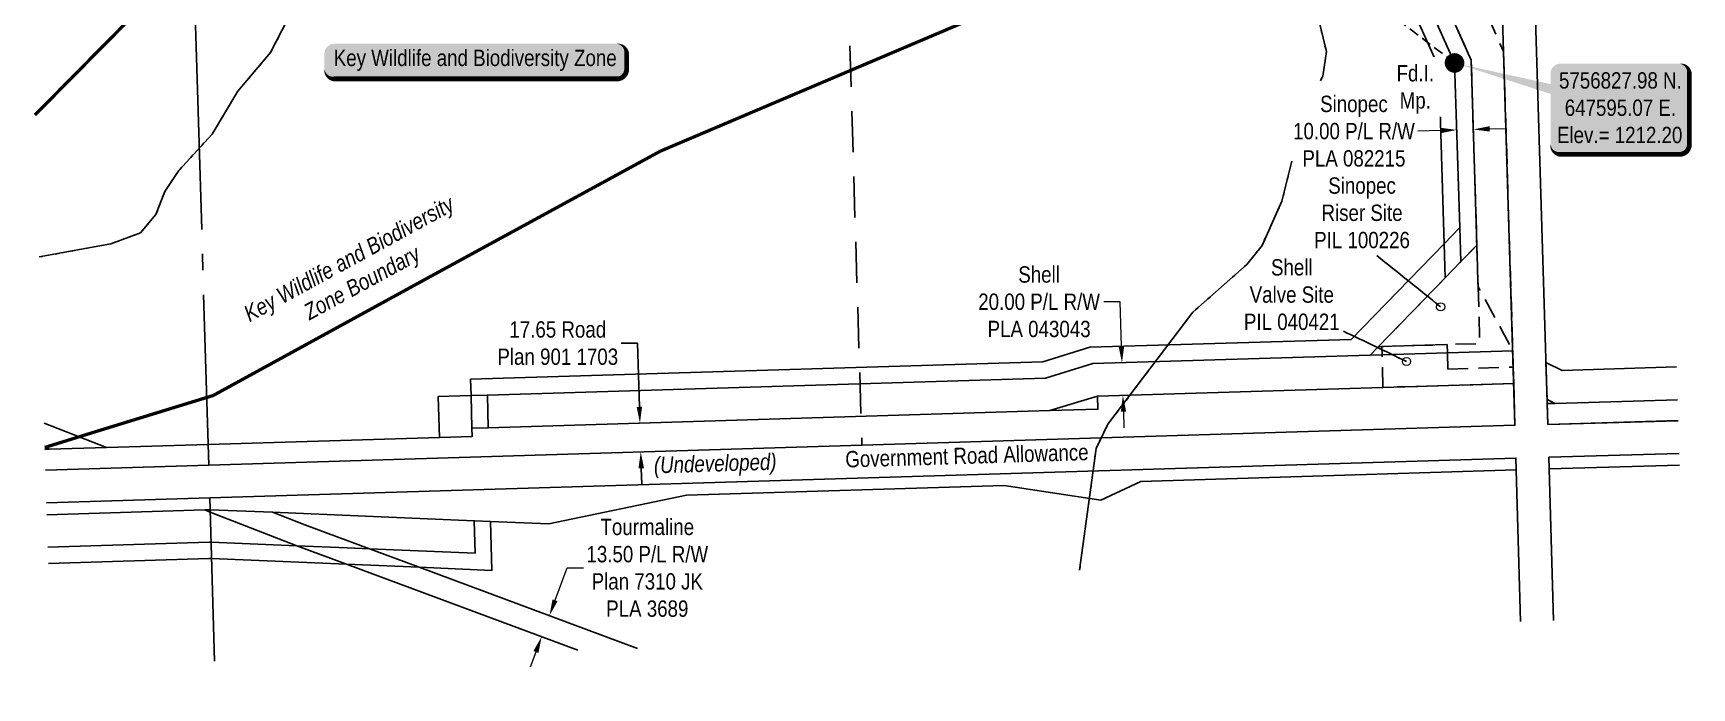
# Model space of a CAD drawing. Extents: x 646708 to 649214, y 5756446 to 5758611.
# Drawn here: x 646725 to 647740, y 5756446 to 5756846 of the extents above; entities that cross this region are included whole.
import ezdxf
from ezdxf.enums import TextEntityAlignment as Align

# ---------------------------------------------------------------- set-up
doc = ezdxf.new("R2010")
doc.units = 0
doc.header["$LTSCALE"] = 5
for name, pattern in [('DASHDOT2', [12.7, 6.35, -3.175, 0, -3.175]), ('foc-ACCESSROAD', [3.75, 2.5, -1.25]), ('foc-LSD', [8, 5, -3]), ('foc-QUARTERLINE', [33, 25, -3, 2, -3]), ('foc-TIELINE', [1.875, 1.25, -0.625]), ('foc-WHEELTRACKS', [2, 0.4, -1.6])]:
    doc.linetypes.add(name, pattern=pattern)
for name, color, linetype in [('AS-WILDLIFE', 131, 'DASHDOT2'), ('AS-WILDLIFE-BLOCK', 131, 'Continuous'), ('C-AR', 13, 'foc-ACCESSROAD'), ('C-RW', 13, 'Continuous'), ('C-WS', 13, 'foc-ACCESSROAD'), ('DETAIL-T', 7, 'Continuous'), ('F-RW', 190, 'Continuous'), ('F-WS', 190, 'foc-ACCESSROAD'), ('L-MON', 1, 'Continuous'), ('L-MON-T', 1, 'Continuous'), ('L-ROAD-T', 7, 'Continuous'), ('L-SEC', 7, 'Continuous'), ('L-SECQ', 8, 'foc-QUARTERLINE'), ('L-SECTION-LSD', 7, 'foc-LSD'), ('L-TIE', 7, 'foc-TIELINE'), ('L-TITLEDB', 4, 'Continuous'), ('L-TITLEDB-T', 4, 'Continuous'), ('T-WATER-P3', 160, 'foc-WHEELTRACKS')]:
    doc.layers.add(name, color=color, linetype=linetype)
for name, color, linetype, lineweight in [('C-RW-T', 13, 'Continuous', 9), ('C-WS-T', 13, 'Continuous', 9), ('F-RW-T', 190, 'Continuous', 9), ('F-WS-T', 190, 'Continuous', 9), ('T-TEXT', 48, 'Continuous', 18)]:
    doc.layers.add(name, color=color, linetype=linetype, lineweight=lineweight)
doc.styles.add('240', font='ARIALN.TTF', dxfattribs={"height": 30})
doc.styles.add('80', font='ARIALN.TTF', dxfattribs={"height": 10})
doc.styles.add('80CG', font='ARIALN.TTF', dxfattribs={"height": 10})
doc.styles.add('80L', font='ARIALN.TTF', dxfattribs={"height": 10})
doc.styles.add('80LS', font='ARIALNI.TTF', dxfattribs={"height": 10})
doc.styles.add('foc-LtypeFont', font='ARIALN.TTF', dxfattribs={"height": 7.35})
doc.linetypes.add('foc-TOPO-flowdirection-NOLINE', pattern='A,0,[">",foc-LtypeFont,S=0.3,R=0,X=0,Y=-0.945],-20,[">",foc-LtypeFont,S=0.3,R=0,X=0,Y=-0.945],0', length=20)
doc.dimstyles.new('Compass 5 000', dxfattribs={"dimscale": 5, "dimtxt": 9, "dimasz": 2, "dimexe": 0.2, "dimexo": 0.0625, "dimgap": 0.5, "dimtad": 0, "dimtih": 1, "dimtoh": 1, "dimzin": 0, "dimdsep": 46, "dimtxsty": '80CG', "dimcen": 0.1, "dimse1": 1, "dimse2": 1, "dimclrd": 256, "dimclrt": 256, "dimaunit": 1, "dimadec": 4, "dimazin": 0, "dimtfac": 0.06, "dimtofl": 0, "dimtmove": 0, "dimatfit": 1, "dimfxl": 0.2, "dimtolj": 1, "dimtzin": 0, "dimlwd": -1, "dimarcsym": 0})

# ---------------------------------------------------------------- blocks, each defined once
blk = doc.blocks.new('*U363')
h = blk.add_hatch(color=255)
edge = h.paths.add_edge_path()
edge.add_line((-86.5, -11.5), (86.5, -11.5))
edge.add_arc((86.5, -5.5), 6, 270, 360)
edge.add_line((92.5, -5.5), (92.5, 4))
edge.add_arc((86.5, 4), 6, 0, 90)
edge.add_line((86.5, 10), (-86.5, 10))
edge.add_arc((-86.5, 4), 6, 90, 180)
edge.add_line((-92.5, 4), (-92.5, -5.5))
edge.add_arc((-86.5, -5.5), 6, 180, 270)
at = {"color": 131, "flags": 128}
blk.add_lwpolyline([(-86.5, -11.5, 3, 3, 0), (86.5, -11.5, 3, 3, 0.414214), (92.5, -5.5, 3, 3, 0), (92.5, 4, 3, 0, 0.414214), (86.5, 10, 0, 0, 0), (-86.5, 10, 0, 0, 0.414214), (-92.5, 4, 0, 0, 0), (-92.5, -5.5, 0, 3, 0.414214)], format="xyseb", close=True, dxfattribs=at)
at = {"color": 131, "style": '80'}
blk.add_attdef('ENTER_TEXT_001', (-36, -5), '', height=10, dxfattribs=at)
blk = doc.blocks.new('*D370')
at = {"layer": 'F-RW-T', "transparency": 16777216}
for p, q in [((647044.6, 5756499.2), (647051.9, 5756519)), ((647051.9, 5756519), (647061.9, 5756519)), ((647032.8, 5756467.5), (647029.4, 5756458.2))]:
    blk.add_line(p, q, dxfattribs=at)
for points in [[(647043, 5756499.7), (647046.1, 5756498.6), (647041.1, 5756489.8)], [(647031.3, 5756468.1), (647034.4, 5756467), (647036.3, 5756476.9)]]:
    blk.add_solid(points, dxfattribs=at)
at = {"layer": 'F-RW-T', "transparency": 16777216, "insert": (647101, 5756519), "char_height": 10, "attachment_point": 5, "style": '80CG'}
blk.add_mtext('\\A1;Tourmaline\\P13.50 P/L R/W\\PPlan 7310 JK\\PPLA 3689', dxfattribs=at)
blk = doc.blocks.new('*D371')
at = {"layer": 'L-TITLEDB-T', "transparency": 16777216}
for p, q in [((647095, 5756656.5), (647085, 5756656.5)), ((647096.2, 5756617.6), (647095, 5756656.5)), ((647097.3, 5756580), (647097.6, 5756570))]:
    blk.add_line(p, q, dxfattribs=at)
for points in [[(647097.8, 5756617.6), (647094.5, 5756617.5), (647096.5, 5756607.6)], [(647099, 5756580), (647095.6, 5756579.9), (647097, 5756590)]]:
    blk.add_solid(points, dxfattribs=at)
at = {"layer": 'L-TITLEDB-T', "transparency": 16777216, "insert": (647046.2, 5756656.5), "char_height": 10, "attachment_point": 5, "style": '80CG'}
blk.add_mtext('\\A1;17.65 Road\\PPlan 901 1703', dxfattribs=at)
blk = doc.blocks.new('fdia')
at = {"color": 255, "const_width": 1}
blk.add_lwpolyline([(-0.5, 0, 1), (0.5, 0, 1)], format="xyb", close=True, dxfattribs=at)
blk = doc.blocks.new('Fdiaa')
blk.add_blockref('fdia', (0, 0))
blk = doc.blocks.new('fdib')
at = {"color": 1, "const_width": 1.6}
blk.add_lwpolyline([(-0.4, 0, 1), (0.4, 0, 1)], format="xyb", close=True, dxfattribs=at)
at = {"color": 1}
blk.add_circle((0, 0), 0.8, dxfattribs=at)
blk = doc.blocks.new('Fdibb')
blk.add_blockref('fdib', (0, 0))
blk = doc.blocks.new('fdicc')
for name in ['Fdibb', 'Fdiaa']:
    blk.add_blockref(name, (0, 0))
blk = doc.blocks.new('FDI')
blk.add_blockref('fdicc', (0, 0))
blk = doc.blocks.new('*D398')
at = {"layer": 'F-RW-T', "transparency": 16777216}
for p, q in [((647390.4, 5756681.8), (647380.4, 5756681.8)), ((647391.2, 5756654.6), (647390.4, 5756681.8)), ((647392.4, 5756614.6), (647392.7, 5756604.6))]:
    blk.add_line(p, q, dxfattribs=at)
for points in [[(647392.9, 5756654.6), (647389.5, 5756654.5), (647391.5, 5756644.6)], [(647394.1, 5756614.6), (647390.8, 5756614.5), (647392.1, 5756624.6)]]:
    blk.add_solid(points, dxfattribs=at)
at = {"layer": 'F-RW-T', "transparency": 16777216, "insert": (647340.8, 5756681.8), "char_height": 10, "attachment_point": 5, "style": '80CG'}
blk.add_mtext('\\A1;Shell\\P20.00 P/L R/W\\PPLA 043043', dxfattribs=at)
blk = doc.blocks.new('*D404')
at = {"layer": 'C-RW-T', "transparency": 16777216}
for p, q in [((647586.4, 5756786.6), (647572.6, 5756786.2)), ((647616.6, 5756787.6), (647626.6, 5756787.9))]:
    blk.add_line(p, q, dxfattribs=at)
for points in [[(647616.5, 5756789.3), (647616.6, 5756786), (647606.6, 5756787.3)], [(647586.4, 5756788.3), (647586.5, 5756785), (647596.4, 5756787)]]:
    blk.add_solid(points, dxfattribs=at)
at = {"layer": 'C-RW-T', "transparency": 16777216, "insert": (647533.5, 5756786.2), "char_height": 10, "attachment_point": 5, "style": '80CG'}
blk.add_mtext('\\A1;Sinopec\\P10.00 P/L R/W\\PPLA 082215', dxfattribs=at)
blk = doc.blocks.new('*U511')
h = blk.add_hatch(color=254)
edge = h.paths.add_edge_path()
edge.add_line((-36.5, -28.5), (36.5, -28.5))
edge.add_arc((36.5, -22.5), 6, 270, 360)
edge.add_line((42.5, -22.5), (42.5, 21))
edge.add_arc((36.5, 21), 6, 0, 90)
edge.add_line((36.5, 27), (-36.5, 27))
edge.add_arc((-36.5, 21), 6, 90, 180)
edge.add_line((-42.5, 21), (-42.5, -22.5))
edge.add_arc((-36.5, -22.5), 6, 180, 270)
at = {"color": 1, "flags": 128}
blk.add_lwpolyline([(-101.3, 27.5, 0, 10, 0), (0, 0, 5, 5, 0)], format="xyseb", dxfattribs=at)
blk.add_lwpolyline([(-36.5, -28.5, 3, 3, 0), (36.5, -28.5, 3, 3, 0.414214), (42.5, -22.5, 3, 3, 0), (42.5, 21, 3, 0, 0.414214), (36.5, 27, 0, 0, 0), (-36.5, 27, 0, 0, 0.414214), (-42.5, 21, 0, 0, 0), (-42.5, -22.5, 0, 3, 0.414214)], format="xyseb", close=True, dxfattribs=at)
at = {"color": 1, "style": '80'}
blk.add_attdef('ENTER_TEXT_001', (-36, -5), '', height=10, dxfattribs=at)

msp = doc.modelspace()

# ---------------------------------------------------------------- linework, layer by layer
at = {"layer": 'AS-WILDLIFE', "const_width": 1.999, "flags": 128}
for points in [[(646726.119, 5756796.064), (646794.312, 5756865), (646900.75, 5756937), (646967.625, 5756968.5), (647042.625, 5757003.5), (647117.063, 5757008.5), (647123.813, 5757009), (647163.308, 5757011.04)], [(647719.824, 5757010.548), (647600.75, 5756948.5), (647549.25, 5756933), (647326.938, 5756866.5), (647109, 5756774), (646967.688, 5756697), (646835.313, 5756624.5), (646763.813, 5756602.5), (646732.271, 5756592.714)]]:
    msp.add_lwpolyline(points, dxfattribs=at)
at = {"layer": 'C-AR', "flags": 128}
msp.add_lwpolyline([(647625.141, 5756834.94), (647630.697, 5756651.865), (647609.479, 5756691.267), (647608.716, 5756716.401), (647605.279, 5756829.654), (647556.857, 5756937.874), (647552.062, 5757112.097), (647536.249, 5757178.408), (647526.92, 5757179.935), (647525.65, 5757180.143), (647515.047, 5757181.88), (647492.322, 5757185.6), (647208.783, 5757176.807), (647187.625, 5757196.771), (647493.663, 5757205.659), (647503.61, 5757204.031), (647521.166, 5757201.157), (647521.657, 5757201.076), (647530.596, 5757199.613), (647531.793, 5757199.417), (647532.51, 5757199.299), (647552.627, 5757196.006), (647572.006, 5757114.736), (647577.01, 5756942.542), (647625.141, 5756834.94)], close=True, dxfattribs=at)
at = {"layer": 'C-RW', "flags": 128}
for points in [[(647556.857, 5756937.874), (647605.279, 5756829.654), (647608.716, 5756716.401), (647599.007, 5756706.416), (647589.3, 5756696.433), (647548.397, 5756654.365), (647543.378, 5756649.202), (647373.601, 5756644.028), (647344.719, 5756635.161), (647003.112, 5756624.791), (647003.695, 5756604.787), (647003.695, 5756604.787), (646993.695, 5756604.483), (646993.112, 5756624.487), (646992.821, 5756634.478), (647343.07, 5756645.121), (647371.952, 5756653.987), (647531.811, 5756658.833), (647588.666, 5756717.307), (647598.374, 5756727.292), (647595.074, 5756827.984), (647546.965, 5756935.505)], [(647546.965, 5756935.505), (647595.074, 5756827.984), (647598.374, 5756727.292), (647599.007, 5756706.416), (647589.3, 5756696.433), (647588.666, 5756717.307), (647585.394, 5756825.143), (647536.979, 5756933.346)], [(646734.114, 5756531.776), (646832.783, 5756534.777), (646834.012, 5756534.725), (646886.514, 5756532.504), (646917.34, 5756531.204), (646930.971, 5756530.63), (646995.582, 5756527.936), (646994.972, 5756547.81), (646995.427, 5756547.791), (647004.994, 5756547.389), (647005.912, 5756517.493), (646961.384, 5756519.35), (646916.921, 5756521.205), (646834.306, 5756524.699), (646832.724, 5756524.766), (646734.417, 5756521.777)]]:
    msp.add_lwpolyline(points, dxfattribs=at)
at = {"layer": 'C-WS', "flags": 128}
msp.add_lwpolyline([(647609.479, 5756691.267), (647610.542, 5756656.257), (647590.534, 5756655.648), (647550.527, 5756654.43), (647548.397, 5756654.365), (647589.3, 5756696.433), (647599.007, 5756706.416), (647608.716, 5756716.401), (647609.479, 5756691.267)], close=True, dxfattribs=at)
at = {"layer": 'F-RW'}
msp.add_lwpolyline([(646993.843, 5756599.479), (646973.839, 5756598.871), (646973.097, 5756623.88), (646993.112, 5756624.487), (647003.112, 5756624.791), (647344.719, 5756635.161), (647373.601, 5756644.028), (647543.378, 5756649.202), (647550.679, 5756649.425), (647590.686, 5756650.645), (647630.697, 5756651.865), (647631, 5756641.863), (647631.304, 5756631.861), (647591.295, 5756630.641), (647551.287, 5756629.423), (647376.558, 5756624.104), (647347.421, 5756615.216), (647261.575, 5756612.611), (647003.695, 5756604.787), (646993.695, 5756604.483), (646993.843, 5756599.479)], close=True, dxfattribs=at)
for points in [[(647731.619, 5756621.926), (647656.764, 5756619.641), (647651.722, 5756622.06), (647651.038, 5756644.588), (647661.027, 5756639.795), (647731.012, 5756641.931)], [(646731.82, 5756607.612), (646770.057, 5756592.673), (646735.103, 5756591.611), (646732.271, 5756592.717)], [(646733.516, 5756551.552), (646830.109, 5756554.492), (646833.43, 5756554.593), (646871.638, 5756553.025), (646994.972, 5756547.81), (646995.582, 5756527.936), (646930.971, 5756530.63), (646917.34, 5756531.204), (646886.514, 5756532.504), (646834.012, 5756534.725), (646832.783, 5756534.777), (646734.114, 5756531.776)], [(647058.574, 5756468.655), (646916.921, 5756521.205), (646886.514, 5756532.504), (646833.472, 5756553.178), (646830.109, 5756554.492), (646833.43, 5756554.593), (646871.638, 5756553.025), (646891.469, 5756545.28), (646930.971, 5756530.63), (646961.384, 5756519.35), (647095.085, 5756469.767)]]:
    msp.add_lwpolyline(points, dxfattribs=at)
at = {"layer": 'F-WS'}
msp.add_lwpolyline([(647590.686, 5756650.645), (647590.991, 5756640.644), (647631, 5756641.863), (647631.304, 5756631.861), (647591.295, 5756630.641), (647551.287, 5756629.423), (647550.679, 5756649.425), (647550.527, 5756654.43), (647590.534, 5756655.648), (647590.686, 5756650.645)], close=True, dxfattribs=at)
at = {"layer": 'L-SEC'}
for p, q in [((647632.081, 5756606.249), (647607.674, 5757410.432)), ((647652.187, 5756606.82), (647627.778, 5757411.042)), ((647632.079, 5756606.252), (646832.607, 5756581.912)), ((647632.121, 5756606.254), (647632.081, 5756606.252)), ((647652.184, 5756606.823), (647732.009, 5756609.087)), ((647632.691, 5756586.148), (646833.219, 5756561.808)), ((647632.691, 5756586.148), (647635.459, 5756486.219)), ((647652.794, 5756586.718), (647732.619, 5756588.983)), ((647652.795, 5756586.758), (647652.797, 5756586.719)), ((647652.797, 5756586.705), (647655.564, 5756486.831)), ((646832.608, 5756581.912), (646732.689, 5756578.874)), ((646833.219, 5756561.808), (646733.297, 5756558.77))]:
    msp.add_line(p, q, dxfattribs=at)
at = {"layer": 'L-SECQ'}
for p, q in [((646809.511, 5757345.845), (646832.611, 5756581.909)), ((646833.219, 5756561.808), (646836.146, 5756461.883))]:
    msp.add_line(p, q, dxfattribs=at)
at = {"layer": 'L-SECTION-LSD'}
msp.add_line((647207.988, 5757398.122), (647232.345, 5756594.081), dxfattribs=at)
at = {"layer": 'L-TITLEDB'}
for points in [[(646732.307, 5756591.526), (646735.103, 5756591.611), (646770.057, 5756592.673), (646832.229, 5756594.567), (646973.839, 5756598.871), (646993.843, 5756599.479), (646993.695, 5756604.483), (647003.695, 5756604.787), (647261.575, 5756612.611), (647347.421, 5756615.216), (647376.802, 5756616.109), (647376.558, 5756624.104), (647551.287, 5756629.423), (647591.295, 5756630.641), (647631.304, 5756631.861), (647632.081, 5756606.249), (646832.612, 5756581.909), (646732.689, 5756578.871)], [(647732.009, 5756609.085), (647652.184, 5756606.82), (647651.8, 5756619.49), (647656.764, 5756619.641), (647731.619, 5756621.926)], [(646733.297, 5756558.77), (646833.219, 5756561.808), (647632.691, 5756586.148), (647632.892, 5756578.905), (647403.128, 5756571.92), (647378.526, 5756560.506), (647319.458, 5756569.374), (647124.947, 5756563.459), (647040.641, 5756545.892), (647004.994, 5756547.389), (646995.427, 5756547.791), (646994.972, 5756547.81), (646871.638, 5756553.025), (646833.43, 5756554.593), (646830.109, 5756554.492), (646733.516, 5756551.552)], [(647732.832, 5756581.953), (647652.994, 5756579.516), (647652.794, 5756586.719), (647732.619, 5756588.983)]]:
    msp.add_lwpolyline(points, dxfattribs=at)
at = {"layer": 'T-WATER-P3', "flags": 128}
for points in [[(647513.039, 5756817.079), (647514.363, 5756819.95), (647516.639, 5756834.925), (647512.563, 5756851.636), (647503.679, 5756866.402), (647476.714, 5756899.23), (647422.311, 5756946.173), (647401.596, 5756966.024), (647391.969, 5756980.433)], [(646728.745, 5756709.278), (646772.689, 5756717.276), (646790.71, 5756724.025), (646800.252, 5756735.338), (646805.719, 5756749.309), (646814.245, 5756762.213), (646834.639, 5756784.443), (646850.397, 5756810.689), (646870.442, 5756834.298), (646884.014, 5756860.822), (646894.857, 5756872.789), (646920.224, 5756888.708), (646938.529, 5756912.155), (646945.394, 5756915.493)], [(647365.592, 5756517.59), (647375.678, 5756592.064), (647382.936, 5756606.889), (647434.836, 5756675.395), (647467.873, 5756704.572), (647477.261, 5756716.272), (647489.471, 5756743.439), (647495.499, 5756767.881)]]:
    msp.add_lwpolyline(points, dxfattribs=at)
at = {"layer": 'T-WATER-P3', "linetype": 'foc-TOPO-flowdirection-NOLINE', "flags": 128}
for points in [[(647513.039, 5756817.079), (647514.363, 5756819.95), (647516.639, 5756834.925), (647512.563, 5756851.636), (647503.679, 5756866.402), (647476.714, 5756899.23), (647422.311, 5756946.173), (647401.596, 5756966.024), (647391.969, 5756980.433)], [(646728.745, 5756709.278), (646772.689, 5756717.276), (646790.71, 5756724.025), (646800.252, 5756735.338), (646805.719, 5756749.309), (646814.245, 5756762.213), (646834.639, 5756784.443), (646850.397, 5756810.689), (646870.442, 5756834.298), (646884.014, 5756860.822), (646894.857, 5756872.789), (646920.224, 5756888.708), (646938.529, 5756912.155), (646945.394, 5756915.493)], [(647365.592, 5756517.59), (647375.678, 5756592.064), (647382.936, 5756606.889), (647434.836, 5756675.395), (647467.873, 5756704.572), (647477.261, 5756716.272), (647489.471, 5756743.439), (647495.499, 5756767.881)]]:
    msp.add_lwpolyline(points, dxfattribs=at)

# ---------------------------------------------------------------- block references
at = {"layer": 'AS-WILDLIFE-BLOCK'}
ref = msp.add_blockref('*U363', (646995.866, 5756829.7), dxfattribs=at)
ref.add_attrib('ENTER_TEXT_001', 'Key Wildlife and Biodiversity Zone', (646909.092, 5756826.085), dxfattribs={"layer": '0', "color": 131, "height": 10, "style": '80'})

# ---------------------------------------------------------------- texts
at = {"layer": 'AS-WILDLIFE', "insert": (646923.028, 5756699.579), "char_height": 9.99678, "attachment_point": 5, "rotation": 28.708943, "style": '240'}
msp.add_mtext_dynamic_manual_height_columns('{\\fArial Narrow|b0|i1|c0|p34;Key Wildlife and Biodiversity Zone Boundary}', width=144.14502, gutter_width=45, heights=[0], dxfattribs=at)
at = {"layer": 'C-WS-T', "insert": (647538.47, 5756736.224), "char_height": 9.99678, "width": 58.1236, "attachment_point": 5, "style": '80CG'}
msp.add_mtext('\\A1;Sinopec\\PRiser Site\\PPIL 100226', dxfattribs=at)
at = {"layer": 'F-WS-T', "insert": (647495.479, 5756686.185), "char_height": 9.9968, "width": 58.1236, "attachment_point": 5, "style": '80CG'}
msp.add_mtext('\\A1;Shell\\PValve Site\\PPIL 040421', dxfattribs=at)
at = {"layer": 'L-ROAD-T', "style": '80L'}
msp.add_text('Government Road Allowance', height=9.99678, rotation=1.74383, dxfattribs=at).set_placement((647296.623, 5756587.672), align=Align.MIDDLE_CENTER)
at = {"layer": 'T-TEXT', "style": '80LS'}
msp.add_text('(Undeveloped)', height=9.99678, rotation=1.74383, dxfattribs=at).set_placement((647142.556, 5756582.982), align=Align.MIDDLE_CENTER)

# ---------------------------------------------------------------- dimensions: what is measured, and where the dimension line sits
at = {"layer": 'F-RW-T', "color": 2}
dim = msp.add_linear_dim(base=(647391.505, 5756644.574), p1=(647387.874, 5756624.448), p2=(647387.264, 5756644.444), angle=91.745619, text='Shell\\P20.00 P/L R/W\\PPLA 043043', dimstyle='Compass 5 000', dxfattribs=at)
dim.commit()
dim.dimension.update_dxf_attribs({"geometry": '*D398', "text_midpoint": (647340.829, 5756681.845), "dimtype": 161})
at = {"layer": 'F-RW-T'}
dim = msp.add_linear_dim(base=(647036.313, 5756476.913), p1=(647016.98, 5756498.734), p2=(647012.203, 5756485.858), angle=249.646298, text='Tourmaline\\P13.50 P/L R/W\\PPlan 7310 JK\\PPLA 3689', dimstyle='Compass 5 000', dxfattribs=at)
dim.commit()
dim.dimension.update_dxf_attribs({"geometry": '*D370', "text_midpoint": (647101.001, 5756518.97), "dimtype": 161})
at = {"layer": 'L-TITLEDB-T'}
dim = msp.add_linear_dim(base=(647096.458, 5756607.601), p1=(647110.674, 5756590.379), p2=(647110.139, 5756608.016), angle=91.737802, text='17.65 Road\\PPlan 901 1703', dimstyle='Compass 5 000', dxfattribs=at)
dim.commit()
dim.dimension.update_dxf_attribs({"geometry": '*D371', "text_midpoint": (647046.238, 5756656.54), "dimtype": 161})

# ---------------------------------------------------------------- leaders
at = {"layer": 'C-WS-T', "path_type": 1}
msp.add_leader([(647586.573, 5756678.712), (647547.503, 5756710.075)], dimstyle='Compass 5 000', override={"dimasz": 1, "dimldrblk": 'DotBlank'}, dxfattribs=at)
at = {"layer": 'F-WS-T', "path_type": 1}
msp.add_leader([(647565.705, 5756645.313), (647527.035, 5756663.869)], dimstyle='Compass 5 000', override={"dimasz": 1, "dimldrblk": 'DotBlank'}, dxfattribs=at)

# ---------------------------------------------------------------- next in the draw order: texts
at = {"layer": 'L-MON-T', "insert": (647571.048, 5756826.707), "char_height": 9.99678, "width": 23.93268, "attachment_point": 2, "style": '80LS', "bg_fill": 2}
msp.add_mtext('{\\fArial Narrow|b0|i0|c0|p34;Fd.I.\\PMp.}', dxfattribs=at)

# ---------------------------------------------------------------- next in the draw order: linework, layer by layer
at = {"layer": 'L-TIE', "flags": 128}
msp.add_lwpolyline([(647595.074, 5756827.984), (647179.069, 5757145.396)], dxfattribs=at)

# ---------------------------------------------------------------- next in the draw order: block references
at = {"layer": 'DETAIL-T'}
ref = msp.add_blockref('*U511', (647696.324, 5756800.537), dxfattribs=dict(at, xscale=0.99967849, yscale=0.99967849, zscale=0.99967849))
ref.add_attrib('ENTER_TEXT_001', '5756827.98 N.', (647659.017, 5756812.306), dxfattribs={"layer": '0', "color": 1, "height": 9.99678, "style": '80'})
ref.add_attrib('ENTER_TEXT_002', '647595.07 E.', (647662.539, 5756795.603), dxfattribs={"layer": '0', "color": 1, "height": 9.99678, "style": '80'})
ref.add_attrib('ENTER_TEXT_003', 'Elev.= 1212.20', (647657.786, 5756778.901), dxfattribs={"layer": '0', "color": 1, "height": 9.99678, "style": '80'})
at = {"layer": 'L-MON', "xscale": 5.000000000000007, "yscale": 5.000000000000007, "zscale": 5.000000000000007}
msp.add_blockref('FDI', (647595.074, 5756827.984), dxfattribs=at)

# ---------------------------------------------------------------- next in the draw order: dimensions: what is measured, and where the dimension line sits
at = {"layer": 'C-RW-T', "color": 2}
dim = msp.add_linear_dim(base=(647596.419, 5756786.955), p1=(647606.427, 5756791.828), p2=(647596.27, 5756791.495), angle=181.877081, text='Sinopec\\P10.00 P/L R/W\\PPLA 082215', dimstyle='Compass 5 000', override={"dimtfill": 0}, dxfattribs=at)
dim.commit()
dim.dimension.update_dxf_attribs({"geometry": '*D404', "text_midpoint": (647533.496, 5756786.174), "dimtype": 161})

doc.saveas('drawing.dxf')
